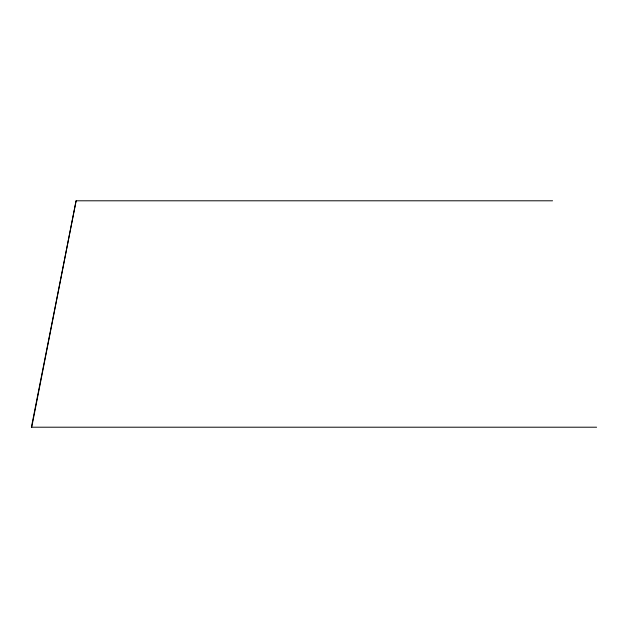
<?xml version="1.0" encoding="UTF-8"?>
<svg xmlns="http://www.w3.org/2000/svg" width="628" height="628" viewBox="0 0 628 628"><rect width="100%" height="100%" fill="white"/><g stroke="black" fill="none" stroke-linecap="round" stroke-linejoin="round"><path stroke-width="0.94" d="M31.722 427.205L76.106 200.795L552.562 200.795M76.106 200.795L31.4 427.205L596.6 427.205"/></g></svg>
